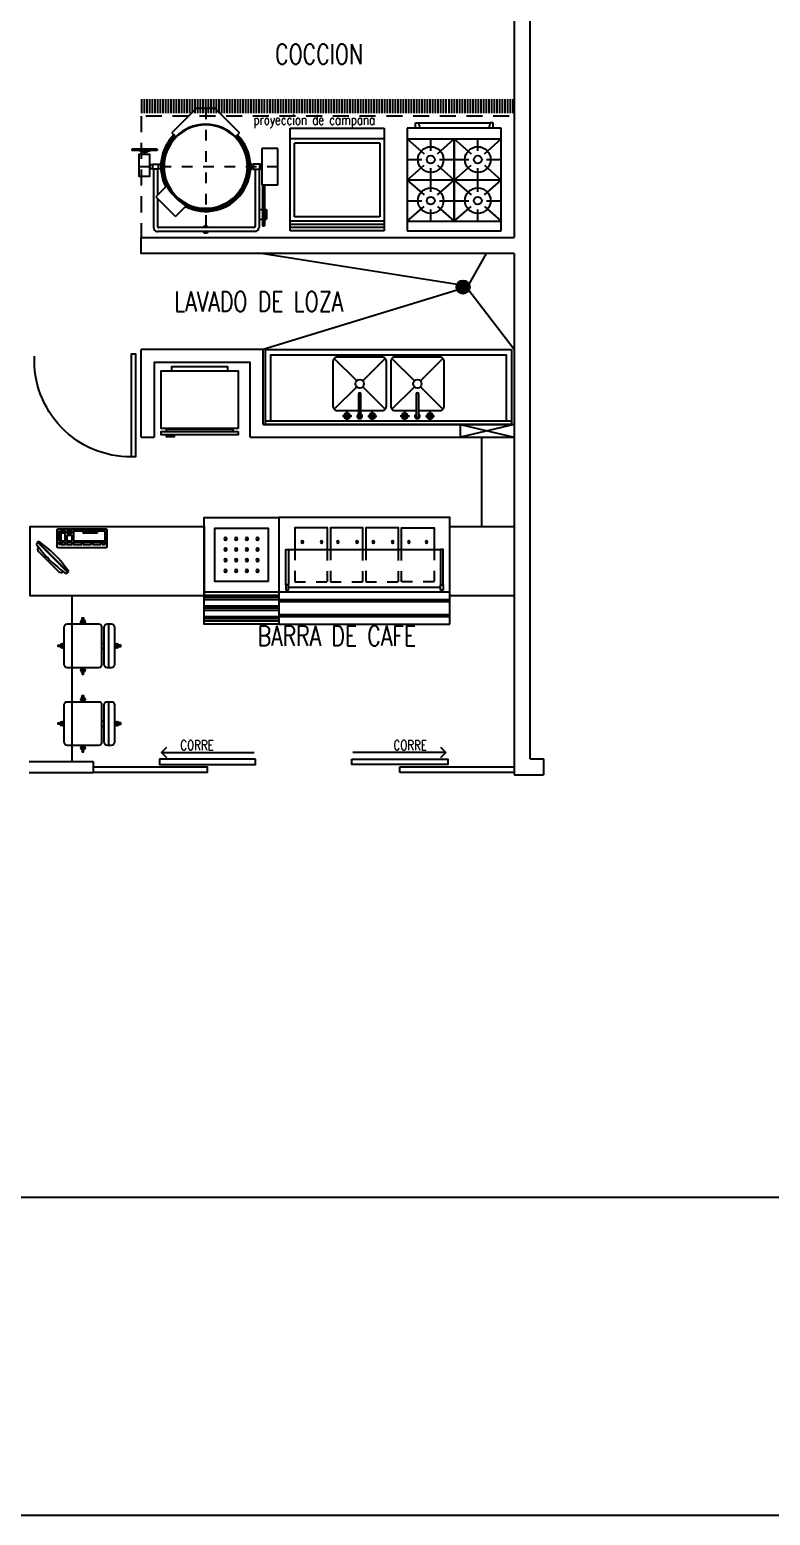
# Model space of a CAD drawing. Header units: millimetres. Extents: x 2523 to 2756, y 378 to 482.
# Drawn here: x 2709.35 to 2716.28, y 378.27 to 392.17 of the extents above; entities that cross this region are included whole.
import ezdxf
from ezdxf.enums import TextEntityAlignment as Align

# ---------------------------------------------------------------- set-up
doc = ezdxf.new("R2010")
doc.units = ezdxf.units.MM
for name, pattern in [('BLOQUE NUTRICION$0$NUTRICION Y DIETETICA$0$NUTRICION$0$HIDDE50', [0.08, 0.05, -0.03]), ('BLOQUE NUTRICION$0$PB-Servicios Generales$0$DIS', [0.09, 0.06, -0.03]), ('H100', [0.24, 0.15, -0.09])]:
    doc.linetypes.add(name, pattern=pattern)
doc.layers.get('Defpoints').update_dxf_attribs({"color": 8})
for name, color, linetype in [('CANCEL', 6, 'Continuous'), ('CANCELES', 6, 'Continuous'), ('MOBSANIT', 161, 'Continuous'), ('MS', 8, 'Continuous'), ('MUEBLES', 8, 'Continuous'), ('muro bajo de tablacemento', 132, 'Continuous'), ('PL-AUX', 8, 'Continuous'), ('PROYECC', 7, 'H100'), ('PSC MOB CARP', 161, 'Continuous'), ('PSC_MUROS PRINCIPALES', 1, 'Continuous')]:
    doc.layers.add(name, color=color, linetype=linetype)
doc.layers.add('PSC TEXTOS', color=3, linetype='Continuous', lineweight=13)
doc.styles.add('ARIAL', font='arial.ttf')
doc.styles.add('ROMANS', font='romans.shx')
doc.dimstyles.new('ARIAL', dxfattribs={"dimtxt": 0.1, "dimasz": 0.1, "dimexe": 0.05, "dimexo": 0, "dimgap": 0.04, "dimtad": 0, "dimtih": 1, "dimtoh": 1, "dimdec": 3, "dimzin": 0, "dimdsep": 46, "dimtxsty": 'ARIAL', "dimblk": 'OPEN90', "dimcen": 0.09, "dimclrd": 256, "dimclre": 256, "dimclrt": 30, "dimadec": 0, "dimazin": 0, "dimtm": 1e-09, "dimtfac": 1, "dimtdec": 3, "dimtofl": 0, "dimtmove": 2, "dimatfit": 2, "dimldrblk": 'OPEN90', "dimfxl": 1, "dimtolj": 1, "dimtzin": 0, "dimarcsym": 0})

# ---------------------------------------------------------------- blocks, each defined once
blk = doc.blocks.new('BLOQUE NUTRICION$0$NUTRICION Y DIETETICA$0$NUTRICION$0$73010058')
for p, q in [((0, -0.73), (0.7, -0.73)), ((0, -0.75), (0.7, -0.75)), ((0, -0.77), (0.7, -0.77)), ((0, -0.83), (0.7, -0.83)), ((0, -0.85), (0.7, -0.85)), ((0, -0.87), (0.7, -0.87)), ((0, -0.93), (0.7, -0.93)), ((0, -0.95), (0.7, -0.95)), ((0, -0.97), (0.7, -0.97))]:
    blk.add_line(p, q)
for points in [[(0, -0.7), (0.7, -0.7), (0.7, 0), (0, 0)], [(0.1, -0.6), (0.6, -0.6), (0.6, -0.1), (0.1, -0.1)]]:
    blk.add_lwpolyline(points, close=True)
blk.add_lwpolyline([(0, -0.7), (0, -1), (0.7, -1), (0.7, -0.7)])
for centre in [(0.2, -0.2), (0.3, -0.2), (0.4, -0.2), (0.5, -0.2), (0.2, -0.3), (0.2, -0.4), (0.3, -0.3), (0.3, -0.4), (0.4, -0.3), (0.4, -0.4), (0.5, -0.3), (0.5, -0.4), (0.2, -0.5), (0.3, -0.5), (0.4, -0.5), (0.5, -0.5)]:
    blk.add_circle(centre, 0.0125)
blk = doc.blocks.new('BLOQUE NUTRICION$0$NUTRICION Y DIETETICA$0$NUTRICION$0$76091576')
for p, q in [((1.51125, -0.3), (0.08875, -0.3)), ((0.09375, -0.655), (1.51125, -0.655)), ((0, -0.7), (1.6, -0.7)), ((0, -0.77), (1.6, -0.77)), ((0, -0.79), (1.6, -0.79)), ((0, -0.91), (1.6, -0.91)), ((0, -0.93), (1.6, -0.93))]:
    blk.add_line(p, q)
blk.add_lwpolyline([(0, -1), (0, 0), (1.6, 0), (1.6, -1)], close=True)
for points in [[(0.45375, -0.3), (0.45375, -0.0975), (0.14875, -0.0975), (0.14875, -0.3)], [(0.48125, -0.3), (0.48125, -0.0975), (0.78625, -0.0975), (0.78625, -0.3)], [(0.81375, -0.3), (0.81375, -0.0975), (1.11875, -0.0975), (1.11875, -0.3)], [(1.14625, -0.3), (1.14625, -0.0975), (1.45125, -0.0975), (1.45125, -0.3)]]:
    blk.add_lwpolyline(points)
at = {"linetype": 'Continuous'}
for points in [[(0.06375, -0.63), (0.06375, -0.3), (0.08875, -0.3), (0.08875, -0.63)], [(1.53625, -0.63), (1.53625, -0.3), (1.51125, -0.3), (1.51125, -0.63)]]:
    blk.add_lwpolyline(points, dxfattribs=at)
at = {"linetype": 'BLOQUE NUTRICION$0$NUTRICION Y DIETETICA$0$NUTRICION$0$HIDDE50'}
for points in [[(0.14875, -0.3), (0.14875, -0.6025), (0.45375, -0.6025), (0.45375, -0.3)], [(0.78625, -0.3), (0.78625, -0.6025), (0.48125, -0.6025), (0.48125, -0.3)], [(1.11875, -0.3), (1.11875, -0.6025), (0.81375, -0.6025), (0.81375, -0.3)], [(1.45125, -0.3), (1.45125, -0.6025), (1.14625, -0.6025), (1.14625, -0.3)]]:
    blk.add_lwpolyline(points, dxfattribs=at)
for points in [[(0.06375, -0.68), (0.08875, -0.68), (0.08875, -0.63), (0.06375, -0.63)], [(1.53625, -0.68), (1.51125, -0.68), (1.51125, -0.63), (1.53625, -0.63)]]:
    blk.add_lwpolyline(points, close=True, dxfattribs=at)
for centre in [(0.21875, -0.23), (0.38375, -0.23), (0.53625, -0.23), (0.71625, -0.23), (0.86875, -0.23), (1.04875, -0.23), (1.20125, -0.23), (1.38125, -0.23)]:
    blk.add_circle(centre, 0.01)
blk = doc.blocks.new('LAB CLIN$0$LAB CLIN$0$LAB CLIN$0$REFRI')
for p, q in [((0.05, 0.54), (0.05, 0.57)), ((0.67, 0.57), (0.67, 0.54)), ((0.05, 0.55), (0.67, 0.55))]:
    blk.add_line(p, q)
for points in [[(0, 0.57), (0, 0.6), (0.72, 0.6), (0.72, 0.57)], [(0, 0.54), (0.72, 0.54), (0.72, 0), (0, 0)]]:
    blk.add_lwpolyline(points, close=True)
for points in [[(0.6, 0.6), (0.6, 0.62), (0.67, 0.62), (0.67, 0.6)], [(0.62, 0), (0.62, -0.04), (0.1, -0.04), (0.1, 0)]]:
    blk.add_lwpolyline(points)
blk = doc.blocks.new('76090362')
for p, q in [((0, -0.03), (2.3, -0.03)), ((0.805, -0.078), (0.72, -0.078)), ((0.762, -0.036), (0.762, -0.12)), ((0.955, -0.078), (1.04, -0.078)), ((0.998, -0.036), (0.998, -0.12)), ((1.345, -0.078), (1.26, -0.078)), ((1.302, -0.036), (1.302, -0.12)), ((1.495, -0.078), (1.58, -0.078)), ((1.538, -0.036), (1.538, -0.12)), ((0.642, -0.142), (0.852, -0.352)), ((1.118, -0.142), (0.908, -0.352)), ((1.182, -0.142), (1.392, -0.352)), ((1.658, -0.142), (1.448, -0.352)), ((0.852, -0.408), (0.642, -0.618)), ((0.908, -0.408), (1.118, -0.618)), ((1.392, -0.408), (1.182, -0.618)), ((1.448, -0.408), (1.658, -0.618))]:
    blk.add_line(p, q)
blk.add_lwpolyline([(0, -0.7), (0, 0), (2.3, 0), (2.3, -0.7)], close=True)
blk.add_lwpolyline([(2.25, -0.03), (2.25, -0.65), (0.05, -0.65), (0.05, -0.03)])
for points in [[(0.869, -0.13), (0.67, -0.13, 0.414214), (0.63, -0.17), (0.63, -0.59, 0.414214), (0.67, -0.63), (1.09, -0.63, 0.414214), (1.13, -0.59), (1.13, -0.17, 0.414214), (1.09, -0.13), (0.892, -0.13)], [(1.409, -0.13), (1.21, -0.13, 0.414214), (1.17, -0.17), (1.17, -0.59, 0.414214), (1.21, -0.63), (1.63, -0.63, 0.414214), (1.67, -0.59), (1.67, -0.17, 0.414214), (1.63, -0.13), (1.432, -0.13)]]:
    blk.add_lwpolyline(points, format="xyb")
for points in [[(0.892, -0.078, 1), (0.868, -0.078), (0.868, -0.284, 1), (0.892, -0.284)], [(1.408, -0.284, 1), (1.432, -0.284), (1.432, -0.078, 1), (1.408, -0.078)]]:
    blk.add_lwpolyline(points, format="xyb", close=True)
for centre, radius in [((0.762, -0.078), 0.0282), ((0.762, -0.078), 0.0141), ((0.998, -0.078), 0.0282), ((0.998, -0.078), 0.0141), ((1.302, -0.078), 0.0282), ((1.302, -0.078), 0.0141), ((1.538, -0.078), 0.0282), ((1.538, -0.078), 0.0141), ((0.88, -0.38), 0.04), ((1.42, -0.38), 0.04)]:
    blk.add_circle(centre, radius)
for centre in [(0.88, -0.078), (1.42, -0.078)]:
    blk.add_arc(centre, 0.0235, 300, 240)
blk = doc.blocks.new('PK120')
at = {"layer": 'CANCEL'}
blk.add_lwpolyline([(1.178, -0.025), (1.178, 1.175), (1.131, 1.175), (1.131, -0.025), (1.178, -0.025), (1.178, 1.165)], dxfattribs=at)
blk.add_arc((1.124, 0.05), 1.125, 89.6506, 182.5573, dxfattribs=at)
blk = doc.blocks.new('BLOQUE NUTRICION$0$PB-Servicios Generales$0$A$C44AE7D5F')
for p, q in [((0, 0.88), (0, 0)), ((0.09, 0.88), (0, 0.88)), ((0.09, 0.88), (0.228, 0.722)), ((0.09, 0.88), (0.09, 0.44)), ((0.475, 0.88), (0.09, 0.88)), ((0.282, 0.88), (0.282, 0.743)), ((0.475, 0.88), (0.337, 0.722)), ((0.96, 0.88), (0.475, 0.88)), ((0.475, 0.88), (0.613, 0.722)), ((0.475, 0), (0.475, 0.88)), ((0.667, 0.88), (0.667, 0.743)), ((0.86, 0.88), (0.722, 0.722)), ((0.86, 0.88), (0.86, 0.44)), ((0.96, 0), (0.96, 0.88)), ((0.96, 0.803), (1.011, 0.803)), ((1.011, 0.775), (0.96, 0.763)), ((1.011, 0.803), (1.011, 0.775)), ((1.011, 0.775), (1.011, 0.105)), ((0.09, 0.66), (0.2, 0.66)), ((0.228, 0.598), (0.09, 0.44)), ((0.282, 0.577), (0.282, 0.44)), ((0.337, 0.598), (0.475, 0.44)), ((0.365, 0.66), (0.475, 0.66)), ((0.475, 0.66), (0.585, 0.66)), ((0.613, 0.598), (0.475, 0.44)), ((0.667, 0.577), (0.667, 0.44)), ((0.722, 0.598), (0.86, 0.44)), ((0.75, 0.66), (0.86, 0.66)), ((0.86, 0.44), (0.09, 0.44)), ((0.86, 0.44), (0.09, 0.44)), ((0.09, 0.44), (0.86, 0.44)), ((0.09, 0.44), (0.228, 0.282)), ((0.09, 0.44), (0.09, 0)), ((0.282, 0.44), (0.282, 0.303)), ((0.475, 0.44), (0.337, 0.282)), ((0.475, 0.44), (0.613, 0.282)), ((0.667, 0.44), (0.667, 0.303)), ((0.86, 0.44), (0.722, 0.282)), ((0.86, 0.44), (0.86, 0)), ((0.09, 0.22), (0.2, 0.22)), ((0.228, 0.158), (0.09, 0)), ((0.337, 0.158), (0.475, 0)), ((0.365, 0.22), (0.475, 0.22)), ((0.475, 0.22), (0.585, 0.22)), ((0.613, 0.158), (0.475, 0)), ((0.722, 0.158), (0.86, 0)), ((0.75, 0.22), (0.86, 0.22)), ((0, 0), (0.475, 0)), ((0.282, 0.137), (0.282, 0)), ((0.475, 0), (0.96, 0)), ((0.667, 0.137), (0.667, 0)), ((1.011, 0.105), (0.96, 0.117)), ((0.96, 0.077), (1.011, 0.077)), ((1.011, 0.077), (1.011, 0.105))]:
    blk.add_line(p, q)
for centre, radius in [((0.282, 0.66), 0.12), ((0.282, 0.66), 0.0369), ((0.667, 0.66), 0.12), ((0.667, 0.66), 0.0369), ((0.282, 0.22), 0.12), ((0.667, 0.22), 0.12), ((0.282, 0.22), 0.0369), ((0.667, 0.22), 0.0369)]:
    blk.add_circle(centre, radius)
blk = doc.blocks.new('BLOQUE NUTRICION$0$PB-Servicios Generales$0$mnco201')
for p, q in [((0.88, 0), (0, 0)), ((0, 0), (0, -0.96)), ((0.88, -0.09), (0.88, 0)), ((0.88, -0.03), (0, -0.03)), ((0.88, -0.06), (0, -0.06)), ((0.44, -0.09), (0, -0.09)), ((0.84, -0.13), (0.04, -0.13)), ((0.04, -0.13), (0.04, -0.82)), ((0.88, -0.09), (0.44, -0.09)), ((0.84, -0.82), (0.84, -0.13)), ((0.88, -0.475), (0.88, -0.09)), ((0.88, -0.96), (0.88, -0.475)), ((0.84, -0.82), (0.04, -0.82)), ((0.44, -0.86), (0, -0.86)), ((0, -0.96), (0.88, -0.96)), ((0.88, -0.86), (0.44, -0.86))]:
    blk.add_line(p, q)
blk = doc.blocks.new('BLOQUE NUTRICION$0$PB-Servicios Generales$0$mnitmgv60')
at = {"linetype": 'BLOQUE NUTRICION$0$PB-Servicios Generales$0$DIS'}
for p, q in [((0, -1.165), (0, 0)), ((0.624, -0.62), (-0.674, -0.62))]:
    blk.add_line(p, q, dxfattribs=at)
for p, q in [((-0.57, -0.219), (-0.57, -0.127)), ((-0.551, -0.127), (-0.57, -0.127)), ((-0.551, -0.45), (-0.551, -0.067)), ((-0.533, -0.067), (-0.551, -0.067)), ((-0.533, -0.45), (-0.533, -0.067)), ((-0.499, -0.127), (-0.533, -0.127)), ((-0.499, -0.597), (-0.499, -0.05)), ((-0.465, -0.013), (0.451, -0.013)), ((-0.462, -0.597), (-0.462, -0.064)), ((-0.45, -0.05), (0.437, -0.05)), ((0.451, -0.323), (0.451, -0.064)), ((0.488, -0.597), (0.488, -0.05)), ((-0.551, -0.219), (-0.57, -0.219)), ((-0.499, -0.219), (-0.533, -0.219)), ((0.18, -0.256), (0.282, -0.154)), ((0.466, -0.338), (0.282, -0.154)), ((0.364, -0.44), (0.466, -0.338)), ((0.451, -0.597), (0.451, -0.352)), ((-0.674, -0.45), (-0.674, -0.79)), ((-0.524, -0.45), (-0.674, -0.45)), ((-0.524, -0.79), (-0.524, -0.45)), ((-0.674, -0.79), (-0.524, -0.79)), ((0.455, -0.783), (0.455, -0.769)), ((0.455, -0.769), (0.691, -0.769)), ((0.455, -0.783), (0.691, -0.783)), ((0.566, -0.752), (0.52, -0.769)), ((0.566, -0.769), (0.566, -0.752)), ((0.566, -0.752), (0.58, -0.752)), ((0.569, -0.752), (0.569, -0.736)), ((0.577, -0.752), (0.577, -0.736)), ((0.58, -0.769), (0.58, -0.752)), ((0.58, -0.752), (0.626, -0.769)), ((0.691, -0.783), (0.691, -0.769)), ((-0.287, -0.907), (-0.317, -0.937)), ((-0.09, -1.165), (-0.317, -0.937)), ((0.09, -1.165), (0.317, -0.937)), ((0.287, -0.907), (0.317, -0.937)), ((-0.09, -1.165), (0.09, -1.165))]:
    blk.add_line(p, q)
for points in [[(0.526, -0.526), (0.623, -0.526, -0.414214), (0.624, -0.527), (0.624, -0.735, -0.414214), (0.623, -0.735), (0.526, -0.735, -0.414214), (0.526, -0.735), (0.526, -0.527, -0.414214)], [(-0.508, -0.607), (-0.514, -0.607, 0.414214), (-0.514, -0.608), (-0.514, -0.632, 0.414214), (-0.514, -0.633), (-0.508, -0.633, 0.414214), (-0.507, -0.632), (-0.507, -0.608, 0.414214)], [(-0.446, -0.597), (-0.506, -0.597, 0.414214), (-0.506, -0.598), (-0.506, -0.642, 0.414214), (-0.506, -0.643), (-0.446, -0.643, 0.414214), (-0.445, -0.642), (-0.445, -0.598, 0.414214)], [(0.445, -0.597), (0.495, -0.597, -0.414214), (0.496, -0.598), (0.496, -0.642, -0.414214), (0.495, -0.643), (0.445, -0.643, -0.414214), (0.444, -0.642), (0.444, -0.598, -0.414214)]]:
    blk.add_lwpolyline(points, format="xyb", close=True)
for points in [[(-0.524, -0.643), (-0.516, -0.643, 0.414214), (-0.515, -0.642), (-0.515, -0.598, 0.414214), (-0.516, -0.597)], [(-0.516, -0.597), (-0.524, -0.597, 0.413465)]]:
    blk.add_lwpolyline(points, format="xyb")
blk.add_lwpolyline([(0.496, -0.637), (0.524, -0.637), (0.524, -0.601), (0.496, -0.601)], close=True)
for centre, radius, start, end in [((-0.462, -0.05), 0.0365, 90, 180), ((-0.448, -0.064), 0.0146, 90, 180), ((0, -0.031), 0.0314, 35.5487, 144.4513), ((0, -0.031), 0.0314, 215.5487, 324.4513), ((0.437, -0.064), 0.0146, 0, 90.0005), ((0.451, -0.05), 0.0365, 0, 90.0003), ((0, -0.62), 0.42, 63.0172, 225), ((0, -0.62), 0.406, 315, 225), ((0, -0.62), 0.396, 270.0412, 270), ((0, -0.62), 0.39, 270.0418, 270), ((0, -0.62), 0.42, 315, 26.9828), ((-0.442, -0.576), 0.0256, 262.3945, 318.2324), ((-0.442, -0.664), 0.0256, 41.7676, 97.6055), ((0.441, -0.576), 0.0256, 211.5621, 277.6055), ((0.441, -0.664), 0.0256, 82.3945, 148.4379)]:
    blk.add_arc(centre, radius, start, end)
blk = doc.blocks.new('96360018T')
blk.add_lwpolyline([(-0.2225, 0), (0.2225, 0, -0.41421356), (0.2325, -0.01), (0.2325, -0.165, -0.41421356), (0.2225, -0.175), (-0.2225, -0.175, -0.41421356), (-0.2325, -0.165), (-0.2325, -0.01, -0.41421356)], format="xyb", close=True)
at = {"color": 9}
for points in [[(-0.2175, -0.03), (-0.2175, -0.05), (-0.1925, -0.05), (-0.1925, -0.03)], [(-0.1425, -0.155), (-0.1425, -0.1375), (-0.01, -0.1375), (-0.01, -0.155), (0.0775, -0.155), (0.0775, -0.065), (-0.2175, -0.065), (-0.2175, -0.155)], [(-0.1775, -0.03), (-0.1775, -0.05), (-0.1025, -0.05), (-0.1025, -0.03)], [(-0.0875, -0.03), (-0.0875, -0.05), (-0.0125, -0.05), (-0.0125, -0.03)], [(0.0025, -0.03), (0.0025, -0.05), (0.0775, -0.05), (0.0775, -0.03)], [(0.0925, -0.03), (0.0925, -0.05), (0.1425, -0.05), (0.1425, -0.03)], [(0.0925, -0.065), (0.0925, -0.115), (0.1425, -0.115), (0.1425, -0.065)], [(0.0925, -0.1375), (0.0925, -0.155), (0.1425, -0.155), (0.1425, -0.1375)], [(0.12625, -0.1175), (0.12625, -0.135), (0.10875, -0.135), (0.10875, -0.1175)], [(0.1525, -0.03), (0.1525, -0.05), (0.1925, -0.05), (0.1925, -0.03)], [(0.1575, -0.065), (0.1575, -0.135), (0.1975, -0.135), (0.1975, -0.065)], [(0.1575, -0.1375), (0.1575, -0.155), (0.1975, -0.155), (0.1975, -0.1375)], [(0.2175, -0.03), (0.2175, -0.05), (0.1925, -0.05), (0.1925, -0.03)], [(0.2175, -0.065), (0.2175, -0.155), (0.2, -0.155), (0.2, -0.065)], [(-0.14, -0.14), (-0.14, -0.155), (-0.0125, -0.155), (-0.0125, -0.14)]]:
    blk.add_lwpolyline(points, close=True, dxfattribs=at)
blk = doc.blocks.new('MONPLA')
for p, q in [((-0.19, 0.052), (-0.19, 0.063)), ((-0.19, 0.056), (0.191, 0.056)), ((-0.19, 0.052), (-0.187, 0.033)), ((-0.19, 0.052), (0.191, 0.052)), ((0.127, 0), (-0.127, 0)), ((0.188, 0.033), (0.191, 0.052)), ((0.191, 0.052), (0.191, 0.063))]:
    blk.add_line(p, q)
for centre, radius, start, end in [((0, -0.923), 1.005, 79.0689, 100.9311), ((0, 1.141), 1.124, 260.3929, 279.6206), ((-0.122, 0.036), 0.0365, 196.463, 262.8104), ((0.122, 0.037), 0.0376, 277.8873, 343.2293)]:
    blk.add_arc(centre, radius, start, end)
blk = doc.blocks.new('_Open90')
at = {"color": 0, "linetype": 'ByBlock', "lineweight": -2}
for p, q in [((0, 0), (-1, 0)), ((-0.5, 0.5), (0, 0)), ((0, 0), (-0.5, -0.5))]:
    blk.add_line(p, q, dxfattribs=at)
blk = doc.blocks.new('silla-g-s')
for p, q in [((0.211, 0.053), (-0.199, 0.053)), ((-0.019, 0.12), (-0.019, 0.096)), ((0.031, 0.12), (0.031, 0.096))]:
    blk.add_line(p, q)
for points in [[(-0.199, 0.15, 0.414214), (-0.169, 0.12), (0.181, 0.12, 0.414214), (0.211, 0.15), (0.211, 0.44, 0.414214), (0.181, 0.47), (-0.169, 0.47, 0.414214), (-0.199, 0.44)], [(-0.199, 0.03, 0.414214), (-0.169, 0), (0.181, 0, 0.414214), (0.211, 0.03), (0.211, 0.066, 0.414214), (0.181, 0.096), (-0.169, 0.096, 0.414214), (-0.199, 0.066)]]:
    blk.add_lwpolyline(points, format="xyb", close=True)
for points in [[(0.012, 0.47), (0.012, 0.528), (0, 0.528), (0, 0.47)], [(-0.199, 0.301), (-0.257, 0.301), (-0.257, 0.289), (-0.199, 0.289)], [(0.211, 0.301), (0.27, 0.301), (0.27, 0.289), (0.211, 0.289)], [(0.012, 0), (0.012, -0.059), (0, -0.059), (0, 0)]]:
    blk.add_lwpolyline(points)
for centre, start, end in [((0.006, 0.491), 107.378, 252.622), ((0.006, 0.491), 287.3771, 72.6229), ((-0.22, 0.295), 17.3771, 162.6229), ((-0.22, 0.295), 197.378, 342.622), ((0.233, 0.295), 17.3771, 162.6229), ((0.233, 0.295), 197.378, 342.622), ((0.006, -0.022), 107.378, 252.622), ((0.006, -0.022), 287.3771, 72.6229)]:
    blk.add_arc(centre, 0.0207, start, end)
blk = doc.blocks.new('A$C2C607AB7')
blk.add_blockref('silla-g-s', (0.257, 0.059))

msp = doc.modelspace()

# ---------------------------------------------------------------- hatches: boundary and pattern name
at = {"layer": 'MUEBLES'}
h = msp.add_hatch(dxfattribs=at)
h.set_pattern_fill('ANSI31', color=256, scale=0.1, angle=180, style=0)
h.set_pattern_definition([(135, (2785.482763, 113.132915), (0.00883883476, 0.00883883476), [])])
edge = h.paths.add_edge_path()
edge.add_arc((2713.4043, 389.7569), 0.05, 0, 360)

# ---------------------------------------------------------------- linework, layer by layer
at = {"layer": 'CANCELES'}
for p, q in [((2711.0124, 385.2173), (2711.0124, 385.2673)), ((2712.8124, 385.2173), (2712.8124, 385.2673))]:
    msp.add_line(p, q, dxfattribs=at)
for points in [[(2711.4624, 385.3402), (2710.5624, 385.3402), (2710.5624, 385.2902), (2711.4624, 385.2902)], [(2712.3624, 385.3402), (2713.2624, 385.3402), (2713.2624, 385.2902), (2712.3624, 385.2902)]]:
    msp.add_lwpolyline(points, close=True, dxfattribs=at)
for points in [[(2709.9437, 385.2673), (2711.0124, 385.2673)], [(2711.0124, 385.2173), (2709.9437, 385.2173)], [(2712.8124, 385.2673), (2713.8812, 385.2673), (2713.8812, 385.2173), (2712.8124, 385.2173)]]:
    msp.add_lwpolyline(points, dxfattribs=at)
at = {"layer": 'Defpoints'}
msp.add_lwpolyline([(2522.655, 381.2436), (2736.8942, 381.2436)], dxfattribs=at)
at = {"layer": 'MS'}
msp.add_lwpolyline([(2677.5093, 378.2662), (2736.8942, 378.2662)], dxfattribs=at)
at = {"layer": 'MUEBLES'}
for p, q in [((2711.5351, 390.0723), (2713.3488, 389.7858)), ((2713.6215, 390.0723), (2713.4597, 389.7858)), ((2713.3488, 389.728), (2711.5337, 389.1723, -0.0011)), ((2713.4597, 389.728), (2713.8812, 389.1772)), ((2713.5812, 387.5184), (2713.5812, 388.3523))]:
    msp.add_line(p, q, dxfattribs=at)
for points in [[(2713.3812, 388.4723), (2713.8812, 388.3523)], [(2713.8812, 388.4723), (2713.3812, 388.3523)]]:
    msp.add_lwpolyline(points, dxfattribs=at)
msp.add_lwpolyline([(2710.9812, 387.5184), (2710.9812, 386.8673), (2709.3546, 386.8673), (2709.3546, 387.5184)], close=True, dxfattribs=at)
at = {"layer": 'MUEBLES', "elevation": 0.0011}
msp.add_lwpolyline([(2713.8812, 387.5184), (2713.8812, 386.8673), (2713.2812, 386.8673), (2713.2812, 387.5184)], close=True, dxfattribs=at)
at = {"layer": 'MUEBLES', "elevation": -0.0012}
msp.add_lwpolyline([(2709.7437, 386.8673), (2709.7437, 385.3173)], dxfattribs=at)
at = {"layer": 'MUEBLES'}
for radius in [0.0625, 0.05]:
    msp.add_circle((2713.4043, 389.7569), radius, dxfattribs=at)
at = {"layer": 'muro bajo de tablacemento'}
for p, q in [((2710.3937, 389.0523, -0.0013), (2710.3937, 389.1723, -0.0013)), ((2710.3937, 388.3523, -0.0012), (2710.3937, 389.1723, -0.0012)), ((2711.4137, 388.3523, -0.0011), (2711.4137, 389.0523, -0.0011)), ((2711.4137, 388.3523, -0.0012), (2711.4137, 389.0523, -0.0012)), ((2711.5337, 388.4723, -0.0011), (2711.5337, 389.1723, -0.0011)), ((2713.3812, 388.3523), (2713.3812, 388.4723))]:
    msp.add_line(p, q, dxfattribs=at)
at = {"layer": 'muro bajo de tablacemento', "elevation": -0.0012}
for points in [[(2711.5337, 389.1723), (2710.3937, 389.1723)], [(2711.4137, 388.3523), (2711.4137, 389.0523), (2710.5137, 389.0523), (2710.5137, 388.3523)], [(2710.3937, 388.3523), (2710.5137, 388.3523)], [(2709.9437, 385.3173), (2709.9437, 385.2173)]]:
    msp.add_lwpolyline(points, dxfattribs=at)
at = {"layer": 'muro bajo de tablacemento'}
for points in [[(2711.4137, 388.3523), (2713.8812, 388.3523)], [(2711.5337, 388.4723), (2713.8812, 388.4723)], [(2709.3437, 385.3173), (2709.9437, 385.3173)], [(2709.3437, 385.2173), (2709.9437, 385.2173)]]:
    msp.add_lwpolyline(points, dxfattribs=at)
at = {"layer": 'PL-AUX'}
for p, q in [((2710.3947, 391.5147, 0), (2710.3947, 391.3847, 0)), ((2710.4197, 391.5147, 0), (2710.4197, 391.3847, 0)), ((2710.4447, 391.5147, 0), (2710.4447, 391.3847, 0)), ((2710.4447, 391.5147, -0.0012), (2710.4447, 391.3847, -0.0012)), ((2710.4697, 391.5147, 0), (2710.4697, 391.3847, 0)), ((2710.4697, 391.5147, -0.0012), (2710.4697, 391.3847, -0.0012)), ((2710.4947, 391.5147, 0), (2710.4947, 391.3847, 0)), ((2710.5197, 391.5147, 0), (2710.5197, 391.3847, 0)), ((2710.5447, 391.5147, 0), (2710.5447, 391.3847, 0)), ((2710.5697, 391.5147, 0), (2710.5697, 391.3847, 0)), ((2710.5947, 391.5147, 0), (2710.5947, 391.3847, 0)), ((2710.6197, 391.5147, 0), (2710.6197, 391.3847, 0)), ((2710.6447, 391.5147, 0), (2710.6447, 391.3847, 0)), ((2710.6697, 391.5147, 0), (2710.6697, 391.3847, 0)), ((2710.6947, 391.5147, 0), (2710.6947, 391.3847, 0)), ((2710.7197, 391.5147, 0), (2710.7197, 391.3847, 0)), ((2710.7447, 391.5147, 0), (2710.7447, 391.3847, 0)), ((2710.7697, 391.5147, 0), (2710.7697, 391.3847, 0)), ((2710.7947, 391.5147, 0), (2710.7947, 391.3847, 0)), ((2710.8197, 391.5147, 0), (2710.8197, 391.3847, 0)), ((2710.8447, 391.5147, 0), (2710.8447, 391.3847, 0)), ((2710.8697, 391.5147, 0), (2710.8697, 391.3847, 0)), ((2710.8947, 391.5147, 0), (2710.8947, 391.3847, 0)), ((2710.9197, 391.5147, 0), (2710.9197, 391.3847, 0)), ((2710.9447, 391.5147, 0), (2710.9447, 391.3847, 0)), ((2710.9697, 391.5147, 0), (2710.9697, 391.3847, 0)), ((2710.9947, 391.5147, 0), (2710.9947, 391.3847, 0)), ((2711.0197, 391.5147, 0), (2711.0197, 391.3847, 0)), ((2711.0447, 391.5147, 0), (2711.0447, 391.3847, 0)), ((2711.0697, 391.5147, 0), (2711.0697, 391.3847, 0)), ((2711.0947, 391.5147, 0), (2711.0947, 391.3847, 0)), ((2711.1197, 391.5147, 0), (2711.1197, 391.3847, 0)), ((2711.1447, 391.5147, 0), (2711.1447, 391.3847, 0)), ((2711.1697, 391.5147, 0), (2711.1697, 391.3847, 0)), ((2711.1947, 391.5147, 0), (2711.1947, 391.3847, 0)), ((2711.2197, 391.5147, 0), (2711.2197, 391.3847, 0)), ((2711.2447, 391.5147, 0), (2711.2447, 391.3847, 0)), ((2711.2697, 391.5147, 0), (2711.2697, 391.3847, 0)), ((2711.2947, 391.5147, 0), (2711.2947, 391.3847, 0)), ((2711.3197, 391.5147, 0), (2711.3197, 391.3847, 0)), ((2711.3447, 391.5147, 0), (2711.3447, 391.3847, 0)), ((2711.3697, 391.5147, 0), (2711.3697, 391.3847, 0)), ((2711.3947, 391.5147, 0), (2711.3947, 391.3847, 0)), ((2711.4197, 391.5147, 0), (2711.4197, 391.3847, 0)), ((2711.4447, 391.5147, 0), (2711.4447, 391.3847, 0)), ((2711.4697, 391.5147, 0), (2711.4697, 391.3847, 0)), ((2711.4947, 391.5147, 0), (2711.4947, 391.3847, 0)), ((2711.5197, 391.5147, 0), (2711.5197, 391.3847, 0)), ((2711.5447, 391.5147, 0), (2711.5447, 391.3847, 0)), ((2711.5697, 391.5147, 0), (2711.5697, 391.3847, 0)), ((2711.5947, 391.5147, 0), (2711.5947, 391.3847, 0)), ((2711.6197, 391.5147, 0), (2711.6197, 391.3847, 0)), ((2711.6447, 391.5147, 0), (2711.6447, 391.3847, 0)), ((2711.6697, 391.5147, 0), (2711.6697, 391.3847, 0)), ((2711.6947, 391.5147, 0), (2711.6947, 391.3847, 0)), ((2711.7197, 391.5147, 0), (2711.7197, 391.3847, 0)), ((2711.7447, 391.5147, 0), (2711.7447, 391.3847, 0)), ((2711.7697, 391.5147, 0), (2711.7697, 391.3847, 0)), ((2711.7947, 391.5147, 0), (2711.7947, 391.3847, 0)), ((2711.8197, 391.5147, 0), (2711.8197, 391.3847, 0)), ((2711.8447, 391.5147, 0), (2711.8447, 391.3847, 0)), ((2711.8697, 391.5147, 0), (2711.8697, 391.3847, 0)), ((2711.8947, 391.5147, 0), (2711.8947, 391.3847, 0)), ((2711.9197, 391.5147, 0), (2711.9197, 391.3847, 0)), ((2711.9447, 391.5147, 0), (2711.9447, 391.3847, 0)), ((2711.9697, 391.5147, 0), (2711.9697, 391.3847, 0)), ((2711.9947, 391.5147, 0), (2711.9947, 391.3847, 0)), ((2712.0197, 391.5147, 0), (2712.0197, 391.3847, 0)), ((2712.0447, 391.5147, 0), (2712.0447, 391.3847, 0)), ((2712.0697, 391.5147, 0), (2712.0697, 391.3847, 0)), ((2712.0947, 391.5147, 0), (2712.0947, 391.3847, 0)), ((2712.1197, 391.5147, 0), (2712.1197, 391.3847, 0)), ((2712.1447, 391.5147, 0), (2712.1447, 391.3847, 0)), ((2712.1697, 391.5147, 0), (2712.1697, 391.3847, 0)), ((2712.1947, 391.5147, 0), (2712.1947, 391.3847, 0)), ((2712.2197, 391.5147, 0), (2712.2197, 391.3847, 0)), ((2712.2447, 391.5147, 0), (2712.2447, 391.3847, 0)), ((2712.2697, 391.5147, 0), (2712.2697, 391.3847, 0)), ((2712.2947, 391.5147, 0), (2712.2947, 391.3847, 0)), ((2712.3197, 391.5147, 0), (2712.3197, 391.3847, 0)), ((2712.3447, 391.5147, 0), (2712.3447, 391.3847, 0)), ((2712.3697, 391.5147, 0), (2712.3697, 391.3847, 0)), ((2712.3947, 391.5147, 0), (2712.3947, 391.3847, 0)), ((2712.4197, 391.5147, 0), (2712.4197, 391.3847, 0)), ((2712.4447, 391.5147, 0), (2712.4447, 391.3847, 0)), ((2712.4697, 391.5147, 0), (2712.4697, 391.3847, 0)), ((2712.4947, 391.5147, 0), (2712.4947, 391.3847, 0)), ((2712.5197, 391.5147, 0), (2712.5197, 391.3847, 0)), ((2712.5447, 391.5147, 0), (2712.5447, 391.3847, 0)), ((2712.5697, 391.5147, 0), (2712.5697, 391.3847, 0)), ((2712.5947, 391.5147, 0), (2712.5947, 391.3847, 0)), ((2712.6197, 391.5147, 0), (2712.6197, 391.3847, 0)), ((2712.6447, 391.5147, 0), (2712.6447, 391.3847, 0)), ((2712.6697, 391.5147, 0), (2712.6697, 391.3847, 0)), ((2712.6947, 391.5147, 0), (2712.6947, 391.3847, 0)), ((2712.7197, 391.5147, 0), (2712.7197, 391.3847, 0)), ((2712.7447, 391.5147, 0), (2712.7447, 391.3847, 0)), ((2712.7697, 391.5147, 0), (2712.7697, 391.3847, 0)), ((2712.7947, 391.5147, 0), (2712.7947, 391.3847, 0)), ((2712.8197, 391.5147, 0), (2712.8197, 391.3847, 0)), ((2712.8447, 391.5147, 0), (2712.8447, 391.3847, 0)), ((2712.8697, 391.5147, 0), (2712.8697, 391.3847, 0)), ((2712.8947, 391.5147, 0), (2712.8947, 391.3847, 0)), ((2712.9197, 391.5147, 0), (2712.9197, 391.3847, 0)), ((2712.9447, 391.5147, 0), (2712.9447, 391.3847, 0)), ((2712.9697, 391.5147, 0), (2712.9697, 391.3847, 0)), ((2712.9947, 391.5147, 0), (2712.9947, 391.3847, 0)), ((2713.0197, 391.5147, 0), (2713.0197, 391.3847, 0)), ((2713.0447, 391.5147, 0), (2713.0447, 391.3847, 0)), ((2713.0697, 391.5147, 0), (2713.0697, 391.3847, 0)), ((2713.0947, 391.5147, 0), (2713.0947, 391.3847, 0)), ((2713.1197, 391.5147, 0), (2713.1197, 391.3847, 0)), ((2713.1447, 391.5147, 0), (2713.1447, 391.3847, 0)), ((2713.1697, 391.5147, 0), (2713.1697, 391.3847, 0)), ((2713.1947, 391.5147, 0), (2713.1947, 391.3847, 0)), ((2713.2197, 391.5147, 0), (2713.2197, 391.3847, 0)), ((2713.2447, 391.5147, 0), (2713.2447, 391.3847, 0)), ((2713.2697, 391.5147, 0), (2713.2697, 391.3847, 0)), ((2713.2947, 391.5147, 0), (2713.2947, 391.3847, 0)), ((2713.3197, 391.5147, 0), (2713.3197, 391.3847, 0)), ((2713.3447, 391.5147, 0), (2713.3447, 391.3847, 0)), ((2713.3697, 391.5147, 0), (2713.3697, 391.3847, 0)), ((2713.3947, 391.5147, 0), (2713.3947, 391.3847, 0)), ((2713.4197, 391.5147, 0), (2713.4197, 391.3847, 0)), ((2713.4447, 391.5147, 0), (2713.4447, 391.3847, 0)), ((2713.4697, 391.5147, 0), (2713.4697, 391.3847, 0)), ((2713.4947, 391.5147, 0), (2713.4947, 391.3847, 0)), ((2713.5197, 391.5147, 0), (2713.5197, 391.3847, 0)), ((2713.5447, 391.5147, 0), (2713.5447, 391.3847, 0)), ((2713.5697, 391.5147, 0), (2713.5697, 391.3847, 0)), ((2713.5947, 391.5147, 0), (2713.5947, 391.3847, 0)), ((2713.6197, 391.5147, 0), (2713.6197, 391.3847, 0)), ((2713.6447, 391.5147, 0), (2713.6447, 391.3847, 0)), ((2713.6697, 391.5147, 0), (2713.6697, 391.3847, 0)), ((2713.6947, 391.5147, 0), (2713.6947, 391.3847, 0)), ((2713.7197, 391.5147, 0), (2713.7197, 391.3847, 0)), ((2713.7447, 391.5147, 0), (2713.7447, 391.3847, 0)), ((2713.7697, 391.5147, 0), (2713.7697, 391.3847, 0)), ((2713.7947, 391.5147, 0), (2713.7947, 391.3847, 0)), ((2713.8197, 391.5147, 0), (2713.8197, 391.3847, 0)), ((2713.8447, 391.5147, 0), (2713.8447, 391.3847, 0)), ((2713.8697, 391.5147, 0), (2713.8697, 391.3847, 0))]:
    msp.add_line(p, q, dxfattribs=at)
at = {"layer": 'PROYECC'}
msp.add_lwpolyline([(2713.8365, 391.3567), (2710.3937, 391.3567), (2710.3937, 390.2223)], dxfattribs=at)
at = {"layer": 'PSC_MUROS PRINCIPALES'}
for p, q in [((2713.8812, 395.2023), (2713.8812, 390.2223)), ((2714.0312, 385.3443), (2714.0312, 393.8023)), ((2713.8812, 390.0723), (2713.8812, 385.1943)), ((2713.8812, 385.3173), (2713.8812, 385.2673)), ((2714.0312, 385.3443), (2714.1562, 385.3443)), ((2713.8812, 385.1943), (2714.1562, 385.1943))]:
    msp.add_line(p, q, dxfattribs=at)
for points in [[(2713.8812, 390.0723), (2710.3937, 390.0723), (2710.3937, 390.2223), (2713.8812, 390.2223)], [(2714.1562, 385.3443), (2714.1562, 385.1943)]]:
    msp.add_lwpolyline(points, dxfattribs=at)

# ---------------------------------------------------------------- block references
at = {"layer": 'CANCELES', "xscale": -0.8034132192596262, "yscale": 0.8034132192596262, "zscale": 0.8034132192596262, "rotation": 180}
msp.add_blockref('PK120', (2709.3933, 389.1123, -0.0012), dxfattribs=at)
at = {"layer": 'MOBSANIT', "rotation": 180}
msp.add_blockref('76090362', (2713.857, 388.4723, -0.0012), dxfattribs=at)
at = {"layer": 'MUEBLES'}
for name, p, rotation in [('BLOQUE NUTRICION$0$PB-Servicios Generales$0$mnitmgv60', (2710.996, 390.2648), 180), ('BLOQUE NUTRICION$0$PB-Servicios Generales$0$A$C44AE7D5F', (2713.7622, 390.2837, 0), 89.99999999999997), ('LAB CLIN$0$LAB CLIN$0$LAB CLIN$0$REFRI', (2711.2997, 388.9753), 180), ('96360018T', (2709.838, 387.3193), 180)]:
    msp.add_blockref(name, p, dxfattribs=dict(at, rotation=rotation))
at = {"layer": 'MUEBLES', "xscale": -1, "rotation": 180}
msp.add_blockref('BLOQUE NUTRICION$0$PB-Servicios Generales$0$mnco201', (2711.7861, 390.2837, 0), dxfattribs=at)
at = {"layer": 'MUEBLES', "extrusion": (-2.98961e-12, 0.001185, 0.999999), "xscale": -1}
for name, p in [('BLOQUE NUTRICION$0$NUTRICION Y DIETETICA$0$NUTRICION$0$73010058', (2711.6812, 387.6021, 0.4594)), ('BLOQUE NUTRICION$0$NUTRICION Y DIETETICA$0$NUTRICION$0$76091576', (2713.2812, 387.6021, 0.4594))]:
    msp.add_blockref(name, p, dxfattribs=at)
at = {"layer": 'MUEBLES', "xscale": 1.049868766404591, "yscale": 1.049868766404591, "zscale": 1.049868766404591, "rotation": 315.0000000000087}
msp.add_blockref('MONPLA', (2709.5256, 387.1899, 0), dxfattribs=at)
at = {"layer": 'PSC MOB CARP', "linetype": 'Continuous', "extrusion": (0, 0, -1), "zscale": -1, "rotation": 270.0183786609786}
for p in [(-2710.2015, 386.6639), (-2710.2015, 385.9362)]:
    msp.add_blockref('A$C2C607AB7', p, dxfattribs=at)

# ---------------------------------------------------------------- texts
at = {"layer": 'PSC TEXTOS', "style": 'ROMANS', "width": 0.75}
for s, height, p in [('COCCION', 0.18691, (2712.0569, 391.9366)), ('proyeccion de campana', 0.093453, (2712.0124, 391.3093)), ('LAVADO DE LOZA', 0.186905, (2711.4923, 389.6216)), ('BARRA DE CAFE', 0.186905, (2712.2234, 386.4942, 0.0001)), ('CORRE', 0.09345, (2710.915, 385.471))]:
    msp.add_text(s, height=height, dxfattribs=at).set_placement(p, align=Align.MIDDLE)
msp.add_text('CORRE', height=0.09345, rotation=360, dxfattribs=at).set_placement((2712.9098, 385.471), align=Align.MIDDLE)

# ---------------------------------------------------------------- leaders
at = {"layer": 'PSC TEXTOS'}
for points in [[(2710.5822, 385.4027), (2711.4509, 385.4027)], [(2713.2427, 385.4027), (2712.374, 385.4027)]]:
    msp.add_leader(points, dimstyle='ARIAL', override={"dimgap": 0.04, "dimtad": 0}, dxfattribs=at)

doc.saveas('drawing.dxf')
